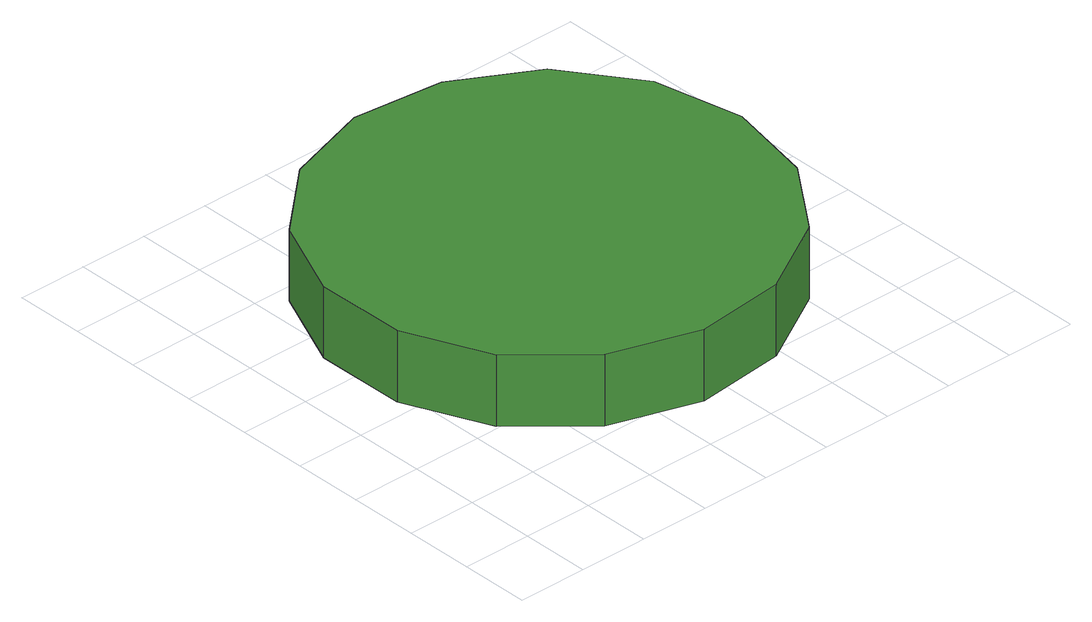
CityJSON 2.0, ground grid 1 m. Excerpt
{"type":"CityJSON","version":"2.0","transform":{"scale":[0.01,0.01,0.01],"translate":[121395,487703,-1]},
"CityObjects":{
"tree1":{"type":"SolitaryVegetationObject","attributes":{"function":"something"},"geometry":[{"type":"MultiSurface","lod":"1","boundaries":[[[0,1,2,3,4,5,6,7,8,9,10,11,12,13,14]],[[15,16,17,18,19,20,21,22,23,24,25,26,27,28,29]],[[0,29,28,1]],[[1,28,27,2]],[[2,27,26,3]],[[3,26,25,4]],[[4,25,24,5]],[[5,24,23,6]],[[6,23,22,7]],[[7,22,21,8]],[[8,21,20,9]],[[9,20,19,10]],[[10,19,18,11]],[[11,18,17,12]],[[12,17,16,13]],[[13,16,15,14]],[[14,15,29,0]]]}]}
},
"vertices":[
[708,390,182],[681,519,182],[604,626,182],[490,691,182],[359,705,182],[233,665,182],[135,576,182],[82,456,182],[82,324,182],[135,204,182],[233,116,182],[359,75,182],[490,89,182],[604,155,182],[681,261,182],[681,261,78],[604,155,78],[490,89,78],[359,75,78],[233,116,78],[135,204,78],[82,324,78],[82,456,78],[135,576,78],[233,665,78],[359,705,78],[490,691,78],[604,626,78],[681,519,78],[708,390,78]
]}
